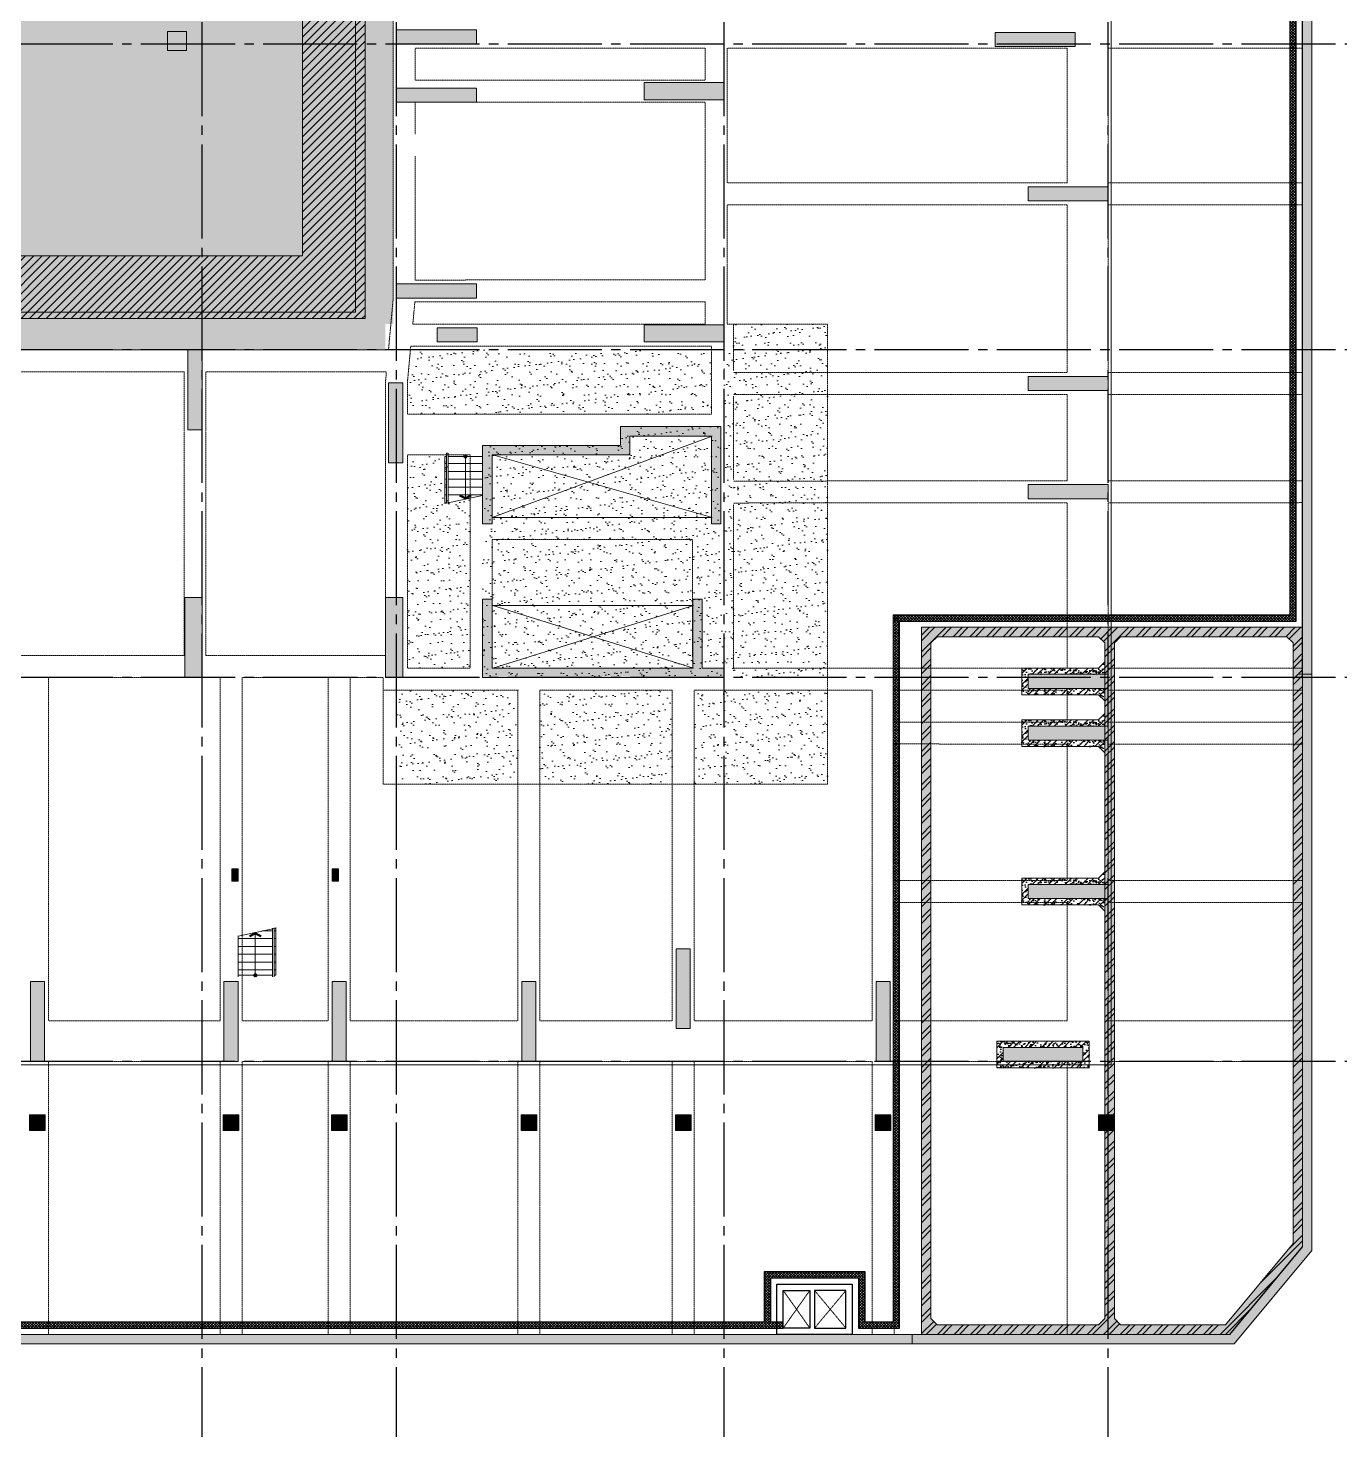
# Model space of a CAD drawing. Header units: millimetres. Extents: x 3014920 to 3563667, y -1638653 to -1356471.
# Drawn here: x 3105217 to 3147064, y -1542374 to -1497662 of the extents above; entities that cross this region are included whole.
import ezdxf
from ezdxf.enums import TextEntityAlignment as Align
from ezdxf.xclip import XClip

# ---------------------------------------------------------------- set-up
doc = ezdxf.new("R2010")
doc.units = ezdxf.units.MM
doc.header["$MEASUREMENT"] = 0
doc.header["$XCLIPFRAME"] = 0
for name, pattern in [('CHG_XX_Cot_Ham 2$0$MB_Luoi truc$0$HTT Hidden 21', [3, 2, -1]), ('CHG_XX_Damsan_Ham 2$0$CHG_XX_Damsan_Ham 2$0$HIDDEN', [0.375, 0.25, -0.125]), ('CHG_XX_Damsan_Ham 2$0$MB Ham 2$0$Hidden21', [3, 2, -1]), ('CHG_XX_Luoi truc$0$MB_Luoi truc$0$Center101', [13, 10, -1, 1, -1])]:
    doc.linetypes.add(name, pattern=pattern)
doc.layers.get('0').update_dxf_attribs({"lineweight": 9})
doc.layers.get('Defpoints').update_dxf_attribs({"color": 10, "lineweight": 0})
for name, color, linetype, lineweight, plot in [('CHG_XX_Cot_Ham 2$0$NS-Column-H2', 90, 'Continuous', 13, False), ('CHG_XX_Cot_Ham 2$0$NS-Column-H2 @ 1', 90, 'Continuous', 13, False), ('CHG_XX_Cot_Ham 2$0$NS-Column-H2 @ 150', 90, 'Continuous', 13, False)]:
    doc.layers.add(name, color=color, linetype=linetype, lineweight=lineweight, plot=plot)
for name, color, linetype, lineweight in [('CHG_XX_Cot_Ham 2$0$NS-DuongBao', 3, 'Continuous', 18), ('CHG_XX_Cot_Ham 2$0$NS-Hatch', 8, 'Continuous', 25), ('CHG_XX_Cot_Ham 2$0$NS-Pier-H2', 150, 'Continuous', 13), ('CHG_XX_Cot_Ham 2$0$NS-Pier-H2 @ 1', 150, 'Continuous', 13), ('CHG_XX_Cot_Ham 2$0$NS-Pier-H2 @ 150', 150, 'Continuous', 13), ("CHG_XX_Damsan_Ham 2$0$CHG_XX_Damsan_Ham 2$0$'S_General_Hidden_1 Thin", 1, 'CHG_XX_Damsan_Ham 2$0$CHG_XX_Damsan_Ham 2$0$HIDDEN', 18), ('CHG_XX_Damsan_Ham 2$0$CHG_XX_Damsan_Ham 2$0$CHG_XX_Damsan_Ham 2$0$Start lo mo', 3, 'Continuous', 15), ('CHG_XX_Damsan_Ham 2$0$CHG_XX_Damsan_Ham 2$0$CHG_XX_Damsan_Ham 2$0$Start net bao', 3, 'Continuous', 18), ('CHG_XX_Damsan_Ham 2$0$CHG_XX_Damsan_Ham 2$0$DBAO', 3, 'Continuous', 13), ('CHG_XX_Damsan_Ham 2$0$CHG_XX_Damsan_Ham 2$0$DMo', 9, 'CHG_XX_Damsan_Ham 2$0$CHG_XX_Damsan_Ham 2$0$HIDDEN', 9), ('CHG_XX_Damsan_Ham 2$0$CHG_XX_Damsan_Ham 2$0$DTE-MEP-H-SLAB TEXT', 3, 'Continuous', 0), ('CHG_XX_Damsan_Ham 2$0$CHG_XX_Damsan_Ham 2$0$HATCH', 154, 'Continuous', 9), ('CHG_XX_Damsan_Ham 2$0$CHG_XX_Damsan_Ham 2$0$KTV', 47, 'Continuous', 9), ('CHG_XX_Damsan_Ham 2$0$CHG_XX_Damsan_Ham 2$0$mach ngung thi cong', 6, 'Continuous', 13), ('CHG_XX_Damsan_Ham 2$0$CHG_XX_Damsan_Ham 2$0$Start hatch', 8, 'Continuous', 25), ('CHG_XX_Damsan_Ham 2$0$CHG_XX_Damsan_Ham 2$0$Start lo mo', 3, 'Continuous', 15), ('CHG_XX_Damsan_Ham 2$0$CHG_XX_Damsan_Ham 2$0$Start net bao', 3, 'Continuous', 18), ('CHG_XX_Damsan_Ham 2$0$CHG_XX_Damsan_Ham 2$0$Start vach', 6, 'Continuous', 25), ('CHG_XX_Damsan_Ham 2$0$HATCH', 57, 'Continuous', 9), ('CHG_XX_Damsan_Ham 2$0$KTV', 47, 'Continuous', 9), ('CHG_XX_Damsan_Ham 2$0$mach ngung thi cong', 6, 'Continuous', 13), ('CHG_XX_Damsan_Ham 2$0$Start vach', 6, 'Continuous', 25), ('CHG_XX_Damsan_Ham 2$0$tam cap ram', 8, 'Continuous', 5)]:
    doc.layers.add(name, color=color, linetype=linetype, lineweight=lineweight)
for name, color, linetype in [("CHG_XX_Damsan_Ham 2$0$CHG_XX_Damsan_Ham 2$0$'S_General_Hatch_8", 8, 'Continuous'), ('CHG_XX_Damsan_Ham 2$0$CHG_XX_Damsan_Ham 2$0$MEP-00-GENERAL-35', 2, 'Continuous'), ('CHG_XX_Damsan_Ham 2$0$MB Ham 2$0$Staircase', 30, 'Continuous'), ('CHG_XX_Damsan_Ham 2$0$MB Ham 2$0$Staircase Hidden', 34, 'CHG_XX_Damsan_Ham 2$0$MB Ham 2$0$Hidden21'), ('CHG_XX_Luoi truc$0$Grid', 34, 'Continuous'), ('CHG_XX_Luoi truc$0$Grid Line', 8, 'CHG_XX_Luoi truc$0$MB_Luoi truc$0$Center101')]:
    doc.layers.add(name, color=color, linetype=linetype)
doc.styles.add('CHG_XX_Luoi truc$0$MB_Luoi truc$0$Grid A-F$0$VNI-HelveCB', font='VHELVCB_0.TTF')
pattern_1 = [(50, (-2213769.43, 588216.8), (358.63009, -31.376067), [37.5, -412.5]), (355, (-2213769.43, 588216.8), (-69.375667, 376.096067), [30, -330]), (100.451444, (-2213739.55, 588214.2), (289.254423, 344.719995), [31.870096, -350.571056]), (46.1842, (-2213769.43, 588316.8), (533.620665, -82.75964), [56.25, -618.75]), (96.635635, (-2213724.97, 588309.9), (467.33097, 487.0593), [47.80517, -525.85688]), (351.184164, (-2213769.43, 588316.8), (467.33097, 487.0593), [45, -495]), (21, (-2213719.43, 588291.8), (298.453526, -201.309445), [37.5, -412.5]), (326, (-2213719.43, 588291.8), (121.657666, 362.57502), [30, -330]), (71.451445, (-2213694.56, 588275.03), (420.11119, 161.265576), [31.870095, -350.571056]), (37.5, (-2213769.43, 588216.81), (6.079928, 166.446927), [0, -326, 0, -335, 0, -331.25]), (7.5, (-2213769.43, 588216.81), (131.534769, 197.205856), [0, -191, 0, -318.5, 0, -126.25]), (327.5, (-2213880.93, 588216.81), (266.911218, -11.277436), [0, -125, 0, -390, 0, -517.5]), (317.5, (-2213930.93, 588216.8), (291.593085, 50.052491), [0, -162.5, 0, -259, 0, -367.5])]
pattern_2 = [(45, (-2213769.43, 588216.8), (-265.16504, 265.16504), []), (45, (-2213592.66, 588216.8), (-265.16504, 265.16504), [])]

# ---------------------------------------------------------------- blocks, each defined once
blk = doc.blocks.new('*U2896')
at = {"layer": 'CHG_XX_Cot_Ham 2$0$NS-Column-H2 @ 1'}
h = blk.add_hatch(color=256, dxfattribs=at)
h.dxf.hatch_style = 1
h.paths.add_polyline_path([(-300, -300), (-300, 300), (300, 300), (300, -300)])
at = {"layer": 'CHG_XX_Cot_Ham 2$0$NS-Column-H2 @ 150'}
h = blk.add_hatch(color=256, dxfattribs=at)
h.dxf.hatch_style = 1
h.paths.add_polyline_path([(-300, -300), (-300, 300), (300, 300), (300, -300)])
blk = doc.blocks.new('CHG_XX_Cot_Ham 2$0$HoBoi_C600x600')
at = {"layer": 'CHG_XX_Cot_Ham 2$0$NS-Column-H2'}
blk.add_lwpolyline([(300, -300), (300, 300), (-300, 300), (-300, -300)], close=True, dxfattribs=at)
blk.add_blockref('*U2896', (0, 0), dxfattribs=at)
blk = doc.blocks.new('*U2895')
at = {"layer": 'CHG_XX_Cot_Ham 2$0$NS-Pier-H2 @ 1'}
h = blk.add_hatch(color=256, dxfattribs=at)
h.dxf.hatch_style = 1
h.paths.add_polyline_path([(450, 0), (0, 0), (0, -2550), (450, -2550)])
at = {"layer": 'CHG_XX_Cot_Ham 2$0$NS-Pier-H2 @ 150'}
h = blk.add_hatch(color=256, dxfattribs=at)
h.dxf.hatch_style = 1
h.paths.add_polyline_path([(450, 0), (0, 0), (0, -2550), (450, -2550)])
blk = doc.blocks.new('CHG_XX_Cot_Ham 2$0$Block A_C450x2250')
at = {"layer": 'CHG_XX_Cot_Ham 2$0$NS-Pier-H2'}
blk.add_lwpolyline([(450, -2550), (0, -2550), (0, 0), (450, 0)], close=True, dxfattribs=at)
blk.add_blockref('*U2895', (0, 0), dxfattribs=at)
blk = doc.blocks.new('*U2897')
at = {"layer": 'CHG_XX_Cot_Ham 2$0$NS-Column-H2 @ 1'}
h = blk.add_hatch(color=256, dxfattribs=at)
h.dxf.hatch_style = 1
h.paths.add_polyline_path([(-250, -250), (-250, 250), (250, 250), (250, -250)])
at = {"layer": 'CHG_XX_Cot_Ham 2$0$NS-Column-H2 @ 150'}
h = blk.add_hatch(color=256, dxfattribs=at)
h.dxf.hatch_style = 1
h.paths.add_polyline_path([(-250, -250), (-250, 250), (250, 250), (250, -250)])
blk = doc.blocks.new('CHG_XX_Cot_Ham 2$0$500x500')
at = {"layer": 'CHG_XX_Cot_Ham 2$0$NS-Column-H2'}
blk.add_lwpolyline([(250, -250), (250, 250), (-250, 250), (-250, -250)], close=True, dxfattribs=at)
blk.add_blockref('*U2897', (0, 0), dxfattribs=at)
blk = doc.blocks.new('*U2898')
at = {"layer": 'CHG_XX_Cot_Ham 2$0$NS-Pier-H2 @ 1'}
h = blk.add_hatch(color=256, dxfattribs=at)
h.dxf.hatch_style = 1
h.paths.add_polyline_path([(550, 0), (0, 0), (0, -2550), (550, -2550)])
at = {"layer": 'CHG_XX_Cot_Ham 2$0$NS-Pier-H2 @ 150'}
h = blk.add_hatch(color=256, dxfattribs=at)
h.dxf.hatch_style = 1
h.paths.add_polyline_path([(550, 0), (0, 0), (0, -2550), (550, -2550)])
blk = doc.blocks.new('CHG_XX_Cot_Ham 2$0$550x2550')
at = {"layer": 'CHG_XX_Cot_Ham 2$0$NS-Pier-H2'}
blk.add_lwpolyline([(550, -2550), (0, -2550), (0, 0), (550, 0)], close=True, dxfattribs=at)
blk.add_blockref('*U2898', (0, 0), dxfattribs=at)
blk = doc.blocks.new('*U2889')
at = {"layer": 'CHG_XX_Luoi truc$0$Grid Line'}
blk.add_line((0, 0), (0, 608), dxfattribs=at)
at = {"layer": 'CHG_XX_Luoi truc$0$Grid', "lineweight": -2, "style": 'CHG_XX_Luoi truc$0$MB_Luoi truc$0$Grid A-F$0$VNI-HelveCB'}
for tag, p in [('GRIDSUB', (0, 617)), ('GRID', (0, -9))]:
    blk.add_attdef(tag, text='', height=5, dxfattribs=at).set_placement(p, align=Align.MIDDLE)
blk = doc.blocks.new('*U2891')
at = {"layer": 'CHG_XX_Luoi truc$0$Grid Line'}
blk.add_line((0, 0), (0, 438), dxfattribs=at)
at = {"layer": 'CHG_XX_Luoi truc$0$Grid', "lineweight": -2, "style": 'CHG_XX_Luoi truc$0$MB_Luoi truc$0$Grid A-F$0$VNI-HelveCB'}
for tag, p in [('GRIDSUB', (0, 447)), ('GRID', (0, -9))]:
    blk.add_attdef(tag, text='', height=5, dxfattribs=at).set_placement(p, align=Align.MIDDLE)
blk = doc.blocks.new('CHG_XX_Luoi truc')
at = {"layer": 'CHG_XX_Luoi truc$0$Grid', "xscale": 300, "yscale": 300, "zscale": 300}
for p in [(70650, -12747), (76850, -12747), (87300, -12747), (99550, -12747)]:
    blk.add_blockref('*U2889', p, dxfattribs=at)
at = {"layer": 'CHG_XX_Luoi truc$0$Grid', "xscale": 300.0000000000013, "yscale": 300.0000000000013, "zscale": 300.0000000000013, "rotation": 90}
for p in [(110703, 32450), (110703, 22700), (110703, 12250), (110703, 0)]:
    blk.add_blockref('*U2891', p, dxfattribs=at)
blk = doc.blocks.new('*U2901')
at = {"layer": 'CHG_XX_Cot_Ham 2$0$NS-Pier-H2 @ 1'}
h = blk.add_hatch(color=256, dxfattribs=at)
h.dxf.hatch_style = 1
h.paths.add_polyline_path([(78150, 23400), (78150, 22950), (79425, 22950), (79425, 23400)])
at = {"layer": 'CHG_XX_Cot_Ham 2$0$NS-Pier-H2 @ 150'}
h = blk.add_hatch(color=256, dxfattribs=at)
h.dxf.hatch_style = 1
h.paths.add_polyline_path([(78150, 23400), (78150, 22950), (79425, 22950), (79425, 23400)])
blk = doc.blocks.new('CHG_XX_Cot_Ham 2')
at = {"layer": 'CHG_XX_Cot_Ham 2$0$NS-Column-H2'}
h = blk.add_hatch(color=256, dxfattribs=at)
h.dxf.hatch_style = 1
h.paths.add_polyline_path([(71600, 5750), (71800, 5750), (71800, 6150), (71600, 6150)])
h = blk.add_hatch(color=256, dxfattribs=at)
h.dxf.hatch_style = 1
h.paths.add_polyline_path([(74800, 5750), (75000, 5750), (75000, 6150), (74800, 6150)])
at = {"layer": 'CHG_XX_Cot_Ham 2$0$NS-Hatch'}
h = blk.add_hatch(dxfattribs=at)
h.set_pattern_fill('ANSI32', color=256, scale=1000, style=0)
h.set_pattern_definition([(45, (-2213769.43, 588216.8), (-265.165043, 265.165043), []), (45, (-2213592.66, 588216.8), (-265.165043, 265.165043), [])])
h.paths.add_polyline_path([(99450, -8200), (99250, -8400), (94099.8, -8400), (93899.8, -8200), (93899.8, 13349.8), (94100, 13550), (96700, 13550), (99250, 13550), (99450, 13350)], flags=16)
h.paths.add_polyline_path([(93599.8, 13850), (97000, 13850), (99550, 13850), (105750, 13850), (105750, -5913.6), (103434.7, -8700), (93599.8, -8700)])
h.paths.add_polyline_path([(99950, 13550), (105250, 13550), (105450, 13350), (105450, -5805.3), (103294, -8400), (99950, -8400), (99750, -8200), (99750, 13350)])
h = blk.add_hatch(dxfattribs=at)
h.set_pattern_fill('AR-CONC', color=256, scale=50)
h.set_pattern_definition([(50, (0, 0), (358.6301, -31.3761), [37.5, -412.5]), (355, (0, 0), (-69.3757, 376.0961), [30, -330]), (100.45144, (29.9, -2.6), (289.2544, 344.72), [31.8701, -350.571]), (46.1842, (0, 100), (533.6207, -82.7596), [56.25, -618.75]), (96.63564, (44.47, 93.1), (467.331, 487.0593), [47.8052, -525.857]), (351.18416, (0, 100), (467.331, 487.0593), [45, -495]), (21, (50, 75), (298.4535, -201.30945), [37.5, -412.5]), (326, (50, 75), (121.6577, 362.575), [30, -330]), (71.45144, (74.87, 58.22), (420.1112, 161.2656), [31.8701, -350.571]), (37.5, (0, 0), (6.07993, 166.44693), [0, -326, 0, -335, 0, -331.25]), (7.5, (0, 0), (131.53477, 197.20586), [0, -191, 0, -318.5, 0, -126.25]), (327.5, (-111.5, 0), (266.91122, -11.27744), [0, -125, 0, -390, 0, -517.5]), (317.5, (-161.5, 0), (291.5931, 50.0525), [0, -162.5, 0, -259, 0, -367.5])])
h.paths.add_polyline_path([(99450, -8200), (99250, -8400), (94099.8, -8400), (93899.8, -8200), (93899.8, 13349.8), (94100, 13550), (96700, 13550), (99250, 13550), (99450, 13350)], flags=16)
h.paths.add_polyline_path([(93599.8, 13850), (97000, 13850), (99550, 13850), (105750, 13850), (105750, -5913.6), (103434.7, -8700), (93599.8, -8700)])
h.paths.add_polyline_path([(99950, 13550), (105250, 13550), (105450, 13350), (105450, -5805.3), (103294, -8400), (99950, -8400), (99750, -8200), (99750, 13350)])
h = blk.add_hatch(dxfattribs=at)
h.set_pattern_fill('AR-CONC', color=256, scale=50)
h.set_pattern_definition(pattern_1)
h.paths.add_polyline_path([(99450, 12750), (99250, 12550), (96800, 12550), (96800, 11700), (99250, 11700), (99450, 11500), (99450, 11900), (97000, 11900), (97000, 12350), (99450, 12350)])
h = blk.add_hatch(dxfattribs=at)
h.set_pattern_fill('ANSI32', color=256, scale=1000, style=0)
h.set_pattern_definition(pattern_2)
h.paths.add_polyline_path([(99450, 12750), (99250, 12550), (96800, 12550), (96800, 11700), (99250, 11700), (99450, 11500), (99450, 11900), (97000, 11900), (97000, 12350), (99450, 12350)])
h = blk.add_hatch(dxfattribs=at)
h.set_pattern_fill('AR-CONC', color=256, scale=50)
h.set_pattern_definition([(50, (-2213769.43, 586566.8), (358.63009, -31.376067), [37.5, -412.5]), (355, (-2213769.43, 586566.8), (-69.375667, 376.096067), [30, -330]), (100.451444, (-2213739.55, 586564.2), (289.254423, 344.719995), [31.870096, -350.571056]), (46.1842, (-2213769.43, 586666.8), (533.620665, -82.75964), [56.25, -618.75]), (96.635635, (-2213724.97, 586659.9), (467.33097, 487.0593), [47.80517, -525.85688]), (351.184164, (-2213769.43, 586666.8), (467.33097, 487.0593), [45, -495]), (21, (-2213719.43, 586641.8), (298.453526, -201.309445), [37.5, -412.5]), (326, (-2213719.43, 586641.8), (121.657666, 362.57502), [30, -330]), (71.451445, (-2213694.56, 586625.03), (420.11119, 161.265576), [31.870095, -350.571056]), (37.5, (-2213769.43, 586566.81), (6.079928, 166.446927), [0, -326, 0, -335, 0, -331.25]), (7.5, (-2213769.43, 586566.81), (131.534769, 197.205856), [0, -191, 0, -318.5, 0, -126.25]), (327.5, (-2213880.93, 586566.81), (266.911218, -11.277436), [0, -125, 0, -390, 0, -517.5]), (317.5, (-2213930.93, 586566.8), (291.593085, 50.052491), [0, -162.5, 0, -259, 0, -367.5])])
h.paths.add_polyline_path([(99450, 11100), (99250, 10900), (96800, 10900), (96800, 10050), (99250, 10050), (99450, 9850), (99450, 10250), (97000, 10250), (97000, 10700), (99450, 10700)])
h = blk.add_hatch(dxfattribs=at)
h.set_pattern_fill('ANSI32', color=256, scale=1000, style=0)
h.set_pattern_definition([(45, (-2213769.43, 586566.8), (-265.16504, 265.16504), []), (45, (-2213592.66, 586566.8), (-265.16504, 265.16504), [])])
h.paths.add_polyline_path([(99450, 11100), (99250, 10900), (96800, 10900), (96800, 10050), (99250, 10050), (99450, 9850), (99450, 10250), (97000, 10250), (97000, 10700), (99450, 10700)])
h = blk.add_hatch(dxfattribs=at)
h.set_pattern_fill('AR-CONC', color=256, scale=50)
h.set_pattern_definition([(50, (-2213769.43, 581516.8), (358.63009, -31.376067), [37.5, -412.5]), (355, (-2213769.43, 581516.8), (-69.375667, 376.096067), [30, -330]), (100.451444, (-2213739.55, 581514.2), (289.254423, 344.719995), [31.870096, -350.571056]), (46.1842, (-2213769.43, 581616.8), (533.620665, -82.75964), [56.25, -618.75]), (96.635635, (-2213724.97, 581609.9), (467.33097, 487.0593), [47.80517, -525.85688]), (351.184164, (-2213769.43, 581616.8), (467.33097, 487.0593), [45, -495]), (21, (-2213719.43, 581591.8), (298.453526, -201.309445), [37.5, -412.5]), (326, (-2213719.43, 581591.8), (121.657666, 362.57502), [30, -330]), (71.451445, (-2213694.56, 581575.03), (420.11119, 161.265576), [31.870095, -350.571056]), (37.5, (-2213769.43, 581516.81), (6.079928, 166.446927), [0, -326, 0, -335, 0, -331.25]), (7.5, (-2213769.43, 581516.81), (131.534769, 197.205856), [0, -191, 0, -318.5, 0, -126.25]), (327.5, (-2213880.93, 581516.81), (266.911218, -11.277436), [0, -125, 0, -390, 0, -517.5]), (317.5, (-2213930.93, 581516.8), (291.593085, 50.052491), [0, -162.5, 0, -259, 0, -367.5])])
h.paths.add_polyline_path([(99450, 6050), (99250, 5850), (96800, 5850), (96800, 5000), (99250, 5000), (99450, 4800), (99450, 5200), (97000, 5200), (97000, 5650), (99450, 5650)])
h = blk.add_hatch(dxfattribs=at)
h.set_pattern_fill('ANSI32', color=256, scale=1000, style=0)
h.set_pattern_definition([(45, (-2213769.43, 581516.8), (-265.16504, 265.16504), []), (45, (-2213592.66, 581516.8), (-265.16504, 265.16504), [])])
h.paths.add_polyline_path([(99450, 6050), (99250, 5850), (96800, 5850), (96800, 5000), (99250, 5000), (99450, 4800), (99450, 5200), (97000, 5200), (97000, 5650), (99450, 5650)])
h = blk.add_hatch(dxfattribs=at)
h.set_pattern_fill('AR-CONC', color=256, scale=50)
h.set_pattern_definition(pattern_1)
h.paths.add_polyline_path([(98950, 650), (96000, 650), (96000, -200), (98950, -200)])
h.paths.add_polyline_path([(98750, 450), (98750, 0), (96200, 0), (96200, 450)], flags=16)
h = blk.add_hatch(dxfattribs=at)
h.set_pattern_fill('ANSI32', color=256, scale=1000, style=0)
h.set_pattern_definition(pattern_2)
h.paths.add_polyline_path([(98950, 650), (96000, 650), (96000, -200), (98950, -200)])
h.paths.add_polyline_path([(98750, 450), (98750, 0), (96200, 0), (96200, 450)], flags=16)
at = {"layer": 'CHG_XX_Cot_Ham 2$0$NS-Pier-H2'}
h = blk.add_hatch(color=256, dxfattribs=at)
h.dxf.hatch_style = 1
h.paths.add_polyline_path([(99639.2, 163400), (-10900, 163400), (-10900, 85450), (-300, 85450), (-300, 84050), (32350, 84050), (32350, -9000), (103575.5, -9000), (106050, -6022), (106050, 158254.3)])
h.paths.add_polyline_path([(99533.7, 163100), (105750, 158110.4), (105750, 90450), (105650, 90450), (105750, 90450), (105750, 13850), (105750, 13722.3), (105750, -5913.6), (103434.7, -8700), (93599.8, -8700), (93299.8, -8700), (32650, -8700), (32650, 84350), (0, 84350), (0, 85750), (-10600, 85750), (-10600, 163100), (93600, 163100)], flags=16)
h = blk.add_hatch(color=256, dxfattribs=at)
h.dxf.hatch_style = 1
h.paths.add_polyline_path([(84300, 19950), (86900, 19950), (86900, 17150), (87200, 17150), (87200, 20250), (84000, 20250), (84000, 19650), (79600, 19650), (79600, 17150), (79900, 17150), (79900, 19350), (84300, 19350)])
h = blk.add_hatch(color=256, dxfattribs=at)
h.dxf.hatch_style = 1
h.paths.add_polyline_path([(87300, 12550), (86600, 12550), (86600, 14750), (86300, 14750), (86300, 12550), (79900, 12550), (79900, 14750), (79600, 14750), (79600, 12250), (87300, 12250)])
at = {"layer": 'CHG_XX_Cot_Ham 2$0$NS-Column-H2'}
for points in [[(71600, 5750), (71800, 5750), (71800, 6150), (71600, 6150)], [(74800, 5750), (75000, 5750), (75000, 6150), (74800, 6150)]]:
    blk.add_lwpolyline(points, close=True, dxfattribs=at)
at = {"layer": 'CHG_XX_Cot_Ham 2$0$NS-DuongBao'}
for points in [[(93599.8, 13850), (97000, 13850), (97000, 13850), (99550, 13850), (99550, 13850), (105750, 13850), (105750, -5913.6), (103434.7, -8700), (93599.8, -8700), (93599.8, 13850)], [(99450, -8200), (99250, -8400), (94099.8, -8400), (93899.8, -8200), (93899.8, 13349.8), (94100, 13550), (96700, 13550), (96700, 13550), (99250, 13550), (99450, 13350), (99450, -8200)], [(105450, 13350), (105450, -5805.3), (103294, -8400), (99950, -8400), (99750, -8200), (99750, 13350), (99950, 13550), (105250, 13550), (105450, 13350)], [(99450, 12750), (99250, 12550), (96800, 12550), (96800, 11700), (99250, 11700), (99450, 11500)], [(99450, 11100), (99250, 10900), (96800, 10900), (96800, 10050), (99250, 10050), (99450, 9850)], [(99450, 6050), (99250, 5850), (96800, 5850), (96800, 5000), (99250, 5000), (99450, 4800)]]:
    blk.add_lwpolyline(points, dxfattribs=at)
blk.add_lwpolyline([(96000, 650), (98950, 650), (98950, -200), (96000, -200)], close=True, dxfattribs=at)
at = {"layer": 'CHG_XX_Cot_Ham 2$0$NS-Hatch'}
blk.add_line((103434.7, -8700), (105750, -5913.6), dxfattribs=at)
at = {"layer": 'CHG_XX_Cot_Ham 2$0$NS-Pier-H2'}
for p, q in [((106050, 158254.3), (106050, -6022)), ((105750, 90450), (105750, 13850)), ((99550, 13850), (99550, 13850)), ((105650, 13850), (105750, 13850)), ((106050, -6022), (103575.5, -9000)), ((93599.8, -8700), (32650, -8700)), ((103575.5, -9000), (32350, -9000))]:
    blk.add_line(p, q, dxfattribs=at)
at = {"layer": 'CHG_XX_Cot_Ham 2$0$NS-Pier-H2', "linetype": 'CHG_XX_Cot_Ham 2$0$MB_Luoi truc$0$HTT Hidden 21'}
blk.add_lwpolyline([(99639.2, 163400), (106050, 158254.3), (106050, -6022), (103575.5, -9000), (32350, -9000), (32350, 84050), (-300, 84050), (-300, 85450), (-10900, 85450), (-10900, 163400)], close=True, dxfattribs=at)
at = {"layer": 'CHG_XX_Cot_Ham 2$0$NS-Pier-H2'}
for points in [[(79425, 23400), (79425, 22950), (78150, 22950), (78150, 23400)], [(97000, 12350), (99450, 12350), (99450, 11900), (97000, 11900)], [(97000, 10700), (99450, 10700), (99450, 10250), (97000, 10250)], [(97000, 5650), (99450, 5650), (99450, 5200), (97000, 5200)], [(96200, 450), (98750, 450), (98750, 0), (96200, 0)]]:
    blk.add_lwpolyline(points, close=True, dxfattribs=at)
for points in [[(87200, 17150), (87200, 20250), (84000, 20250), (84000, 19650), (79600, 19650), (79600, 17150), (79900, 17150), (79900, 19350), (84300, 19350), (84300, 19950), (86900, 19950), (86900, 17150), (87200, 17150)], [(79600, 14750), (79600, 12250), (87300, 12250), (87300, 12550), (86600, 12550), (86600, 14750), (86300, 14750), (86300, 12550), (79900, 12550), (79900, 14750), (79600, 14750)], [(99450, 11500), (99450, 11100)], [(99450, 9850), (99450, 6050)], [(99450, 4800), (99450, -8100)]]:
    blk.add_lwpolyline(points, dxfattribs=at)
at = {"layer": 'CHG_XX_Cot_Ham 2$0$NS-Column-H2'}
for name, p in [('CHG_XX_Cot_Ham 2$0$HoBoi_C600x600', (69850, 32550)), ('CHG_XX_Cot_Ham 2$0$500x500', (65400, -1950)), ('CHG_XX_Cot_Ham 2$0$500x500', (71575, -1950)), ('CHG_XX_Cot_Ham 2$0$500x500', (75025, -1950)), ('CHG_XX_Cot_Ham 2$0$500x500', (81075, -1950)), ('CHG_XX_Cot_Ham 2$0$500x500', (86000, -1950)), ('CHG_XX_Cot_Ham 2$0$500x500', (92375, -1950)), ('CHG_XX_Cot_Ham 2$0$500x500', (99500, -1950))]:
    blk.add_blockref(name, p, dxfattribs=at)
at = {"layer": 'CHG_XX_Cot_Ham 2$0$NS-Pier-H2'}
for name, p in [('CHG_XX_Luoi truc', (0, 0)), ('*U2901', (0, 0)), ('CHG_XX_Cot_Ham 2$0$Block A_C450x2250', (70200, 22700)), ('CHG_XX_Cot_Ham 2$0$Block A_C450x2250', (76600, 21650)), ('CHG_XX_Cot_Ham 2$0$Block A_C450x2250', (85775, 3600)), ('CHG_XX_Cot_Ham 2$0$Block A_C450x2250', (65175, 2550)), ('CHG_XX_Cot_Ham 2$0$Block A_C450x2250', (71350, 2550)), ('CHG_XX_Cot_Ham 2$0$Block A_C450x2250', (74800, 2550)), ('CHG_XX_Cot_Ham 2$0$Block A_C450x2250', (80850, 2550)), ('CHG_XX_Cot_Ham 2$0$Block A_C450x2250', (92150, 2550))]:
    blk.add_blockref(name, p, dxfattribs=at)
at = {"layer": 'CHG_XX_Cot_Ham 2$0$NS-Pier-H2', "xscale": -1, "rotation": 90}
for p in [(76850, 32900), (95950, 32825), (76850, 31050), (97000, 27900), (76850, 24800), (97000, 21850), (97000, 18400), (97000, 12350), (97000, 10700), (97000, 5650), (96200, 450)]:
    blk.add_blockref('CHG_XX_Cot_Ham 2$0$Block A_C450x2250', p, dxfattribs=at)
at = {"layer": 'Defpoints', "rotation": 90}
for p in [(84750, 30675), (84750, 22950)]:
    blk.add_blockref('CHG_XX_Cot_Ham 2$0$550x2550', p, dxfattribs=at)
at = {"layer": 'Defpoints'}
for p in [(70100, 14800), (76500, 14800)]:
    blk.add_blockref('CHG_XX_Cot_Ham 2$0$550x2550', p, dxfattribs=at)
blk = doc.blocks.new('CHG_XX_Damsan_Ham 2$0$CHG_XX_Damsan_Ham 2$0$sdfsgdh')
at = {"layer": 'CHG_XX_Damsan_Ham 2$0$CHG_XX_Damsan_Ham 2$0$Start hatch', "ltscale": 0.5}
h = blk.add_hatch(dxfattribs=at)
h.set_pattern_fill('ANSI37', color=256, scale=500)
h.set_pattern_definition([(45, (10700.06, -8650), (-44.194174, 44.194174), []), (135, (10700.06, -8650), (-44.194174, -44.194174), [])])
h.paths.add_polyline_path([(116050, -122926), (114450, -122926), (114450, -126126), (116050, -126126), (116050, -146650), (103400, -146650), (103400, -146850), (116250, -146850), (116250, -125526), (116050, -125526), (116050, -125926), (114650, -125926), (114650, -123126), (116050, -123126)])
h = blk.add_hatch(dxfattribs=at)
h.set_pattern_fill('ANSI37', color=256, scale=500)
h.set_pattern_definition([(45, (273994.73, -7150), (-44.194174, 44.194174), []), (135, (273994.73, -7150), (-44.194174, -44.194174), [])])
h.paths.add_polyline_path([(99888, -169200), (99488, -169200), (99488, -167800), (102288, -167800), (102288, -169400), (103600, -169400), (103600, -146850), (103600, -146650), (103400, -146650), (103400, -169200), (102488, -169200), (102488, -167600), (99288, -167600), (99288, -169200), (45350, -169200), (45350, -169400), (99888, -169400)])
at = {"layer": 'CHG_XX_Damsan_Ham 2$0$CHG_XX_Damsan_Ham 2$0$DTE-MEP-H-SLAB TEXT', "color": 2, "ltscale": 0.5}
for p, q in [((99488, -169200), (99888, -169200)), ((99888, -169200), (99888, -169400))]:
    blk.add_line(p, q, dxfattribs=at)
at = {"layer": 'CHG_XX_Damsan_Ham 2$0$CHG_XX_Damsan_Ham 2$0$DTE-MEP-H-SLAB TEXT', "color": 2, "ltscale": 0.5, "flags": 128}
blk.add_lwpolyline([(102488, -169200), (103400, -169200), (103400, -146650), (116050, -146650), (116050, -126126)], dxfattribs=at)
at = {"layer": 'CHG_XX_Damsan_Ham 2$0$CHG_XX_Damsan_Ham 2$0$MEP-00-GENERAL-35'}
for points in [[(99488, -169200), (99488, -167800), (102288, -167800), (102288, -169400), (103600, -169400), (103600, -146850), (116250, -146850), (116250, -125526)], [(43750, -166800), (45350, -166800), (45350, -169200), (99288, -169200)], [(43750, -167000), (45150, -167000), (45150, -169400), (99888, -169400)], [(99288, -169200), (99288, -167600), (102488, -167600), (102488, -169200)]]:
    blk.add_lwpolyline(points, dxfattribs=at)
for points in [[(99688, -168000), (102088, -168000), (102088, -169600), (99688, -169600)], [(99888, -168200), (100738, -168200), (100738, -169400), (99888, -169400)], [(100888, -169400), (101888, -169400), (101888, -168200), (100888, -168200)]]:
    blk.add_lwpolyline(points, close=True, dxfattribs=at)
blk = doc.blocks.new('CHG_XX_Damsan_Ham 2$0$MB Ham 2$0$Arrow 60')
at = {"linetype": 'ByBlock', "lineweight": -2}
h = blk.add_hatch(color=0, dxfattribs=at)
h.paths.add_polyline_path([(1.88, 0.94), (1.65, 1.38), (0, 0.56), (-1.65, 1.38), (-1.88, 0.94), (0, 0)], flags=17)
h.paths.add_polyline_path([(1.65, 1.38), (1.88, 0.94), (0, 0), (-1.88, 0.94), (-1.65, 1.38), (0, 0.56)])
blk.add_hatch(color=0, dxfattribs=at).paths.add_polyline_path([(1.65, 1.38), (1.88, 0.94), (0, 0), (-1.88, 0.94), (-1.65, 1.38), (0, 0.56)])
at = {"color": 0, "linetype": 'ByBlock', "lineweight": -2}
blk.add_lwpolyline([(1.65, 1.38), (1.88, 0.94), (0, 0), (-1.88, 0.94), (-1.65, 1.38), (0, 0.56)], close=True, dxfattribs=at)
blk = doc.blocks.new('CHG_XX_Damsan_Ham 2$0$MB Ham 2$0$Dot')
at = {"linetype": 'ByBlock', "lineweight": -2}
h = blk.add_hatch(color=0, dxfattribs=at)
edge = h.paths.add_edge_path()
edge.add_arc((0, 0), 0.5, 0, 360)
at = {"color": 0, "linetype": 'ByBlock', "lineweight": -2}
blk.add_line((0, -1), (0, 1), dxfattribs=at)
blk.add_circle((0, 0), 0.5, dxfattribs=at)
blk = doc.blocks.new('*U2826')
at = {"layer": 'CHG_XX_Damsan_Ham 2$0$tam cap ram'}
h = blk.add_hatch(dxfattribs=at)
h.set_pattern_fill('_USER', color=256, scale=250, angle=90, pattern_type=0)
h.set_pattern_definition([(90, (2200, 2550), (-250, 2e-14), [])])
h.paths.add_polyline_path([(1200, 2550), (3200, 2550), (3200, 1450), (1200, 1450)])
h.paths.add_polyline_path([(1200, 1400), (3200, 1400), (3200, 1350), (1200, 1350)])
h.paths.add_polyline_path([(1200, 1200), (3200, 1200), (3200, 1150), (1200, 1150)])
h.paths.add_polyline_path([(1200, 1100), (3200, 1100), (3200, 0), (1200, 0)])
at = {"layer": 'CHG_XX_Damsan_Ham 2$0$MB Ham 2$0$Staircase'}
for p, q in [((1200, 0), (1200, 1100)), ((3200, 0), (3200, 1100)), ((0, 0), (4400, 0))]:
    blk.add_line(p, q, dxfattribs=at)
at = {"layer": 'CHG_XX_Damsan_Ham 2$0$MB Ham 2$0$Staircase Hidden'}
for p, q in [((4400, 2550), (4400, 0)), ((4400, 1200), (4400, 1350))]:
    blk.add_line(p, q, dxfattribs=at)
at = {"layer": 'CHG_XX_Damsan_Ham 2$0$tam cap ram'}
for p, q in [((0, 0), (0, 2550)), ((0, 2550), (4400, 2550)), ((1200, 1450), (1200, 2550)), ((1598, 1350), (1848, 2550)), ((1700, 1350), (1950, 2550)), ((3200, 1450), (3200, 2550)), ((600, 550), (600, 2000)), ((600, 2000), (3800, 2000)), ((3800, 550), (3800, 2000)), ((1100, 1100), (1100, 1450)), ((1100, 1450), (3300, 1450)), ((1150, 1150), (1150, 1400)), ((1150, 1400), (3250, 1400)), ((1200, 1150), (1200, 1400)), ((1200, 1400), (1200, 1350)), ((1200, 1350), (3200, 1350)), ((3200, 1150), (3200, 1400)), ((3250, 1150), (3250, 1400)), ((3300, 1100), (3300, 1450)), ((1100, 1100), (3300, 1100)), ((1150, 1150), (3250, 1150)), ((1200, 1200), (3200, 1200)), ((1200, 1200), (1200, 1150)), ((600, 550), (3800, 550))]:
    blk.add_line(p, q, dxfattribs=at)
for points in [[(1200, 2550), (3200, 2550), (3200, 1450), (1200, 1450)], [(1200, 1400), (3200, 1400), (3200, 1350), (1200, 1350)], [(1200, 1200), (3200, 1200), (3200, 1150), (1200, 1150)], [(1200, 1100), (3200, 1100), (3200, 0), (1200, 0)]]:
    blk.add_lwpolyline(points, close=True, dxfattribs=at)
for centre, start, end in [((1200, 1350), 90, 180), ((3200, 1350), 0, 90), ((1200, 1200), 180, 270), ((3200, 1200), 270, 0)]:
    blk.add_arc(centre, 1200, start, end, dxfattribs=at)
at = {"layer": 'CHG_XX_Damsan_Ham 2$0$tam cap ram', "yscale": 100, "zscale": 100}
for name, p, xscale, rotation in [('CHG_XX_Damsan_Ham 2$0$MB Ham 2$0$Arrow 60', (1835, 2000), 100, 270), ('CHG_XX_Damsan_Ham 2$0$MB Ham 2$0$Dot', (3200, 2000), 100, 270), ('CHG_XX_Damsan_Ham 2$0$MB Ham 2$0$Arrow 60', (3200, 550), -100, 90)]:
    blk.add_blockref(name, p, dxfattribs=dict(at, xscale=xscale, rotation=rotation))
blk = doc.blocks.new('CHG_XX_Damsan_Ham 2$0$ArchStaireH2')
at = {"layer": 'CHG_XX_Damsan_Ham 2$0$tam cap ram'}
blk.add_lwpolyline([(66200, -123190), (66200, -121650), (66250, -121650), (66250, -123179)], dxfattribs=at)
ref = blk.add_blockref('*U2826', (62100, -135100), dxfattribs=dict(xscale=-1, rotation=90))
XClip(ref).set_block_clipping_path([(3245.9391821827, 1350), (3249.9999999999, 2550), (1945, 2550), (1665.0884094681, 1288.6593370358)])
ref = blk.add_blockref('*U2826', (64800, -124950), dxfattribs=dict(at, xscale=-1, rotation=270))
XClip(ref).set_block_clipping_path([(3250, 1350), (3249.9999999999, 2550), (1945, 2550), (1695, 1349)])
blk = doc.blocks.new('CHG_XX_Damsan_Ham 2', base_point=(3089256, -609981))
at = {"layer": "CHG_XX_Damsan_Ham 2$0$CHG_XX_Damsan_Ham 2$0$'S_General_Hatch_8"}
h = blk.add_hatch(dxfattribs=at)
h.set_pattern_fill('CROSS', color=256, scale=2000)
edge = h.paths.add_edge_path()
edge.add_line((76750, 42625), (76750, 65250))
edge.add_line((76750, 65250), (76750, 65850))
edge.add_line((76750, 65850), (77900, 65850))
edge.add_line((77900, 65850), (77900, 89350))
edge.add_line((77900, 89350), (76850, 89350))
edge.add_line((76850, 89350), (76850, 90650))
edge.add_line((76850, 90650), (76852, 131950))
edge.add_line((76852, 131950), (51950, 131950))
edge.add_line((51950, 131950), (51950, 130600))
edge.add_line((51950, 130600), (22700, 130600))
edge.add_line((22700, 130600), (22700, 84050))
edge.add_line((22700, 84050), (32350, 84050))
edge.add_line((32350, 84050), (32350, 22700))
edge.add_line((32350, 22700), (76500, 22700))
edge.add_line((76500, 22700), (76500, 23518))
edge.add_line((76500, 23518), (76750, 23518))
edge.add_line((76750, 23518), (76750, 42625))
edge.add_line((76750, 42625), (76750, 43198))
at = {"layer": 'CHG_XX_Damsan_Ham 2$0$CHG_XX_Damsan_Ham 2$0$HATCH'}
h = blk.add_hatch(dxfattribs=at)
h.set_pattern_fill('ANSI31', color=256, scale=1500)
h.set_pattern_definition([(45, (-2702289.21, 609981.01), (-132.582521, 132.582521), [])])
h.paths.add_polyline_path([(32350, 25700), (73852, 25700), (73852, 127600), (25700, 127600), (25700, 84350), (23700, 84350), (23700, 129600), (75851, 129600), (75851, 23700), (32350, 23700)])
at = {"layer": 'CHG_XX_Damsan_Ham 2$0$HATCH'}
h = blk.add_hatch(dxfattribs=at)
h.set_pattern_fill('AR-SAND', color=256, scale=262.5)
h.paths.add_polyline_path([(90600, 23519), (87600, 23519), (87600, 22700), (90600, 22700)])
h = blk.add_hatch(dxfattribs=at)
h.set_pattern_fill('AR-SAND', color=256, scale=262.5)
h.paths.add_polyline_path([(86900, 22700), (77450, 22700), (77450, 22000), (77200, 22000), (77200, 20650), (86900, 20649)])
h = blk.add_hatch(dxfattribs=at)
h.set_pattern_fill('AR-SAND', color=256, scale=262.5)
h.paths.add_polyline_path([(90600, 22700), (87300, 22700), (87300, 12250), (90600, 12250)])
h = blk.add_hatch(dxfattribs=at)
h.set_pattern_fill('AR-SAND', color=256, scale=262.5)
h.paths.add_polyline_path([(86900, 17150), (87200, 17150), (87200, 20250), (84000, 20250), (84000, 19650), (79600, 19650), (79600, 19300), (79600, 19300), (79600, 18050), (79600, 17150), (79900, 17150), (79900, 19350), (84300, 19350), (84300, 19950), (86900, 19949), (86900, 19950), (84300, 19950), (84300, 19350), (79900, 19350), (79900, 17350), (86900, 17350), (86900, 19949), (86900, 19949)])
h = blk.add_hatch(dxfattribs=at)
h.set_pattern_fill('AR-SAND', color=256, scale=262.5)
h.paths.add_polyline_path([(79200, 17967), (78500, 17821), (78500, 19300), (79000, 19300, -0.414214), (79050, 19350), (77200, 19350), (77200, 12550), (79200, 12550)])
h = blk.add_hatch(dxfattribs=at)
h.set_pattern_fill('AR-SAND', color=256, scale=262.5)
h.paths.add_polyline_path([(86300, 17350), (79900, 17350), (79900, 12550), (79900, 14250), (79900, 17150), (79600, 17150), (79600, 12250), (87300, 12250), (87450, 12550), (87300, 12550), (87200, 17350), (86300, 17350), (86300, 12550), (86300, 12550)])
h = blk.add_hatch(dxfattribs=at)
h.set_pattern_fill('AR-SAND', color=256, scale=262.5)
h.paths.add_polyline_path([(80725, 11850), (76850, 11850), (76850, 8850), (80725, 8850)])
h = blk.add_hatch(dxfattribs=at)
h.set_pattern_fill('AR-SAND', color=256, scale=262.5)
h.paths.add_polyline_path([(85650, 11850), (81425, 11850), (81425, 8850), (85650, 8850)])
h = blk.add_hatch(dxfattribs=at)
h.set_pattern_fill('AR-SAND', color=256, scale=262.5)
h.paths.add_polyline_path([(87300, 11850), (86350, 11850), (86350, 8850), (87300, 8850)])
h = blk.add_hatch(dxfattribs=at)
h.set_pattern_fill('AR-SAND', color=256, scale=262.5)
h.paths.add_polyline_path([(90600, 11850), (87300, 11850), (87300, 8850), (90600, 8850)])
at = {"layer": "CHG_XX_Damsan_Ham 2$0$CHG_XX_Damsan_Ham 2$0$'S_General_Hidden_1 Thin", "ltscale": 10}
for p, q in [((77450, 31300), (77450, 32325)), ((86700, 32325), (77450, 32325)), ((86700, 32325), (86700, 31300)), ((98250, 32325), (87400, 32325)), ((87400, 32325), (87400, 30600)), ((98250, 32325), (98250, 28025)), ((99550, 32325), (99550, 28075)), ((105750, 32325), (99550, 32325)), ((86700, 31300), (77450, 31300)), ((86700, 30600), (77450, 30600)), ((77450, 29575), (77450, 30600)), ((86700, 30600), (86700, 24934)), ((87400, 30600), (87400, 28025)), ((77450, 24925), (77450, 28875)), ((98250, 28025), (87400, 28025)), ((105750, 28025), (99550, 28025)), ((87400, 27325), (87400, 23519)), ((98250, 27325), (87400, 27325)), ((98250, 27325), (98250, 21975)), ((105750, 27325), (99550, 27325)), ((99550, 27275), (99550, 22025)), ((77450, 24925), (86700, 24934)), ((77373, 23518), (77438, 24225)), ((77438, 24225), (86700, 24234)), ((86700, 24234), (86700, 23519)), ((86700, 23519), (77373, 23518)), ((87400, 23519), (87600, 23519)), ((90600, 23519), (87600, 23519)), ((87600, 23519), (87600, 22025)), ((90600, 23519), (90600, 8850)), ((77200, 21650), (77308, 22818)), ((86900, 22819), (77308, 22818)), ((86900, 22819), (86900, 20649)), ((70075, 22700), (63001, 22700)), ((76500, 22700), (70775, 22700)), ((70075, 22000), (64725, 22000)), ((70075, 12950), (70075, 22000)), ((70775, 12950), (70775, 22000)), ((76532, 22000), (70775, 22000)), ((98250, 21975), (87600, 21975)), ((105750, 21975), (99550, 21975)), ((76500, 21650), (76500, 12950)), ((77200, 21650), (77200, 20650)), ((98250, 21275), (87600, 21275)), ((87600, 21225), (87600, 18564)), ((98250, 21275), (98250, 18521)), ((105750, 21275), (99550, 21275)), ((99550, 21225), (99550, 18521)), ((86900, 20649), (77200, 20650)), ((86900, 19949), (84300, 19950)), ((84300, 19950), (84300, 19350)), ((86900, 19950), (86900, 17350)), ((79200, 19350), (77200, 19350)), ((77200, 19350), (77200, 12550)), ((79200, 12552), (79200, 19350)), ((84300, 19350), (79900, 19350)), ((79900, 17350), (79900, 19350)), ((98250, 18521), (87600, 18514)), ((105750, 18525), (99550, 18521)), ((98250, 17821), (87600, 17814)), ((87600, 17764), (87600, 12550)), ((98250, 17821), (98250, 12550)), ((105750, 17825), (99550, 17821)), ((99550, 17821), (99550, 12550)), ((79900, 12550), (79900, 16650)), ((79900, 16650), (86299, 16650)), ((86299, 16650), (86300, 12550)), ((70075, 12950), (64725, 12950)), ((76500, 12950), (70775, 12950)), ((79200, 12550), (77200, 12550)), ((86300, 12550), (79900, 12550)), ((98250, 12550), (87600, 12550)), ((105750, 12550), (99550, 12550)), ((71225, 12250), (65750, 12250)), ((65750, 1300), (65750, 12250)), ((71225, 1300), (71225, 12250)), ((74675, 12250), (71925, 12250)), ((71925, 1300), (71925, 12250)), ((74675, 1300), (74675, 12250)), ((76425, 12250), (75375, 12250)), ((75375, 1300), (75375, 12250)), ((76425, 12250), (76425, 8850)), ((80725, 11850), (76425, 11850)), ((80725, 1300), (80725, 11850)), ((85650, 11850), (81425, 11850)), ((81425, 1300), (81425, 11850)), ((85650, 1302), (85650, 11850)), ((92025, 11850), (86350, 11850)), ((86350, 1300), (86350, 11850)), ((92025, 1301), (92025, 11850)), ((98250, 11850), (92725, 11850)), ((92725, 10829), (92725, 11850)), ((98250, 11850), (98250, 10825)), ((99550, 11850), (99550, 10824)), ((105750, 11850), (99550, 11850)), ((98250, 10825), (92725, 10829)), ((105750, 10820), (99550, 10824)), ((98250, 10125), (92725, 10129)), ((92725, 5776), (92725, 10129)), ((98250, 10125), (98250, 5776)), ((99550, 10124), (99550, 5826)), ((105750, 10120), (99550, 10124)), ((90600, 8850), (76425, 8850)), ((98250, 5776), (92725, 5776)), ((105750, 5775), (99550, 5776)), ((98250, 5076), (92725, 5076)), ((92725, 1301), (92725, 5076)), ((98250, 5076), (98250, 1300)), ((105750, 5075), (99550, 5076)), ((99550, 5026), (99550, 1300)), ((71225, 1300), (65750, 1300)), ((74675, 1300), (71925, 1300)), ((80725, 1300), (75375, 1300)), ((85625, 1300), (81425, 1300)), ((92025, 1300), (86350, 1300)), ((98250, 1300), (92725, 1301)), ((105750, 1300), (99550, 1300)), ((80725, -8700), (80725, 3)), ((81425, -8700), (81425, 3)), ((85650, -8700), (85650, 2)), ((86350, -8700), (86350, 2)), ((98250, 0), (92725, 1)), ((92725, -8700), (92725, 1)), ((98250, 0), (98250, -8700)), ((105750, -1), (99550, 0)), ((99550, 0), (99550, -8700)), ((71225, 0), (65750, 0)), ((65750, -8700), (65750, 0)), ((71225, -8700), (71225, 0)), ((74675, 0), (71925, 0)), ((71925, -8700), (71925, 0)), ((74675, -8700), (74675, 0)), ((80725, 0), (75375, 0)), ((75375, -8700), (75375, 0)), ((85650, 0), (81425, 0)), ((92025, 0), (86350, 0)), ((92025, -8700), (92025, 0))]:
    blk.add_line(p, q, dxfattribs=at)
for points in [[(32350, 22700), (76597, 22700), (76750, 24350), (76750, 32950), (76750, 40700), (76750, 65850), (77900, 65850)], [(76500, 21650), (76532, 22000)]]:
    blk.add_lwpolyline(points, dxfattribs=at)
at = {"layer": 'CHG_XX_Damsan_Ham 2$0$CHG_XX_Damsan_Ham 2$0$CHG_XX_Damsan_Ham 2$0$Start lo mo'}
for p, q in [((79900, 17350), (86922, 19950)), ((79922, 19350), (86922, 17350)), ((79900, 17350), (86900, 17350)), ((79900, 14550), (86300, 14550)), ((86322, 14550), (79922, 12550)), ((79922, 14550), (86322, 12550))]:
    blk.add_line(p, q, dxfattribs=at)
at = {"layer": 'CHG_XX_Damsan_Ham 2$0$CHG_XX_Damsan_Ham 2$0$CHG_XX_Damsan_Ham 2$0$Start net bao'}
for points in [[(-10900, 163400), (99639, 163400), (106050, 158250), (106050, -6022), (103576, -9000), (32350, -9000), (32350, 84050), (-300, 84050)], [(93300, -8700), (32650, -8700), (32650, 84350), (0, 84350)], [(105750, 48850), (105750, 48850), (105750, 27450), (105750, 27450)], [(105750, 27450), (105750, 13850)], [(93300, -8700), (93300, -9000), (103576, -9000), (106050, -6022), (106050, 13850)], [(105750, 13850), (105650, 13850)], [(105750, 13850), (105650, 13850)]]:
    blk.add_lwpolyline(points, dxfattribs=at)
at = {"layer": 'CHG_XX_Damsan_Ham 2$0$CHG_XX_Damsan_Ham 2$0$CHG_XX_Damsan_Ham 2$0$Start net bao', "color": 1}
blk.add_lwpolyline([(99550, 27450), (99550, 27900), (97000, 27900), (97000, 27450)], dxfattribs=at)
at = {"layer": 'CHG_XX_Damsan_Ham 2$0$CHG_XX_Damsan_Ham 2$0$DMo'}
for p, q in [((89188, -7300), (90038, -8500)), ((90038, -7300), (89188, -8500)), ((90188, -7300), (91188, -8500)), ((91188, -7300), (90188, -8500))]:
    blk.add_line(p, q, dxfattribs=at)
at = {"layer": 'CHG_XX_Damsan_Ham 2$0$CHG_XX_Damsan_Ham 2$0$HATCH'}
blk.add_lwpolyline([(32350, 25700), (73852, 25700), (73852, 127600), (25700, 127600), (25700, 84350), (23700, 84350), (23700, 129600), (75851, 129600), (75851, 23700), (32350, 23700), (32350, 25700)], dxfattribs=at)
at = {"layer": 'CHG_XX_Damsan_Ham 2$0$CHG_XX_Damsan_Ham 2$0$KTV'}
blk.add_line((105649, 12350), (106050, 12350), dxfattribs=at)
at = {"layer": 'CHG_XX_Damsan_Ham 2$0$CHG_XX_Damsan_Ham 2$0$mach ngung thi cong'}
blk.add_lwpolyline([(38000, 23700), (75851, 23700), (75851, 50950), (99650, 50950), (99650, -100), (38000, -100)], close=True, dxfattribs=at)
at = {"layer": 'CHG_XX_Damsan_Ham 2$0$CHG_XX_Damsan_Ham 2$0$Start lo mo'}
for p, q in [((79900, 17350), (86900, 17350)), ((79900, 14550), (86300, 14550))]:
    blk.add_line(p, q, dxfattribs=at)
at = {"layer": 'CHG_XX_Damsan_Ham 2$0$CHG_XX_Damsan_Ham 2$0$Start net bao'}
for points in [[(-10900, 163400), (99639, 163400), (106050, 158250), (106050, -6022), (103576, -9000), (32350, -9000), (32350, 84050), (-300, 84050)], [(93300, -8700), (32650, -8700), (32650, 84350), (0, 84350)], [(105750, 48850), (105750, 48850), (105750, 27450), (105750, 27450)], [(105750, 27450), (105750, 13850)], [(93300, -8700), (93300, -9000), (103576, -9000), (106050, -6022), (106050, 13850)], [(105750, 13850), (105650, 13850)], [(105750, 13850), (105650, 13850)]]:
    blk.add_lwpolyline(points, dxfattribs=at)
at = {"layer": 'CHG_XX_Damsan_Ham 2$0$CHG_XX_Damsan_Ham 2$0$Start net bao', "color": 1}
blk.add_lwpolyline([(99550, 27450), (99550, 27900), (97000, 27900), (97000, 27450)], dxfattribs=at)
at = {"layer": 'CHG_XX_Damsan_Ham 2$0$CHG_XX_Damsan_Ham 2$0$Start vach'}
blk.add_lwpolyline([(105750, 12350), (105750, 156610)], dxfattribs=at)
at = {"layer": 'CHG_XX_Damsan_Ham 2$0$KTV'}
blk.add_line((105649, 12350), (106050, 12350), dxfattribs=at)
at = {"layer": 'CHG_XX_Damsan_Ham 2$0$mach ngung thi cong'}
blk.add_lwpolyline([(38000, 23900), (75549, 23900), (75549, 50950), (99650, 50950), (99650, -100), (38000, -100)], close=True, dxfattribs=at)
at = {"layer": 'CHG_XX_Damsan_Ham 2$0$Start vach'}
blk.add_lwpolyline([(105750, 12350), (105750, 156610)], dxfattribs=at)
at = {"layer": 'CHG_XX_Damsan_Ham 2$0$CHG_XX_Damsan_Ham 2$0$DBAO'}
blk.add_blockref('CHG_XX_Cot_Ham 2', (0, 0), dxfattribs=at)
at = {"layer": 'CHG_XX_Damsan_Ham 2$0$CHG_XX_Damsan_Ham 2$0$DTE-MEP-H-SLAB TEXT'}
blk.add_blockref('CHG_XX_Damsan_Ham 2$0$CHG_XX_Damsan_Ham 2$0$sdfsgdh', (-10700, 160900), dxfattribs=at)
at = {"layer": 'CHG_XX_Damsan_Ham 2$0$HATCH'}
for name, p in [('CHG_XX_Cot_Ham 2', (0, 0)), ('CHG_XX_Damsan_Ham 2$0$ArchStaireH2', (12250, 141050))]:
    blk.add_blockref(name, p, dxfattribs=at)

msp = doc.modelspace()

# ---------------------------------------------------------------- block references
at = {"layer": 'Defpoints'}
msp.add_blockref('CHG_XX_Damsan_Ham 2', (6129373.22641, -2140605.03015), dxfattribs=at)

doc.saveas('drawing.dxf')
